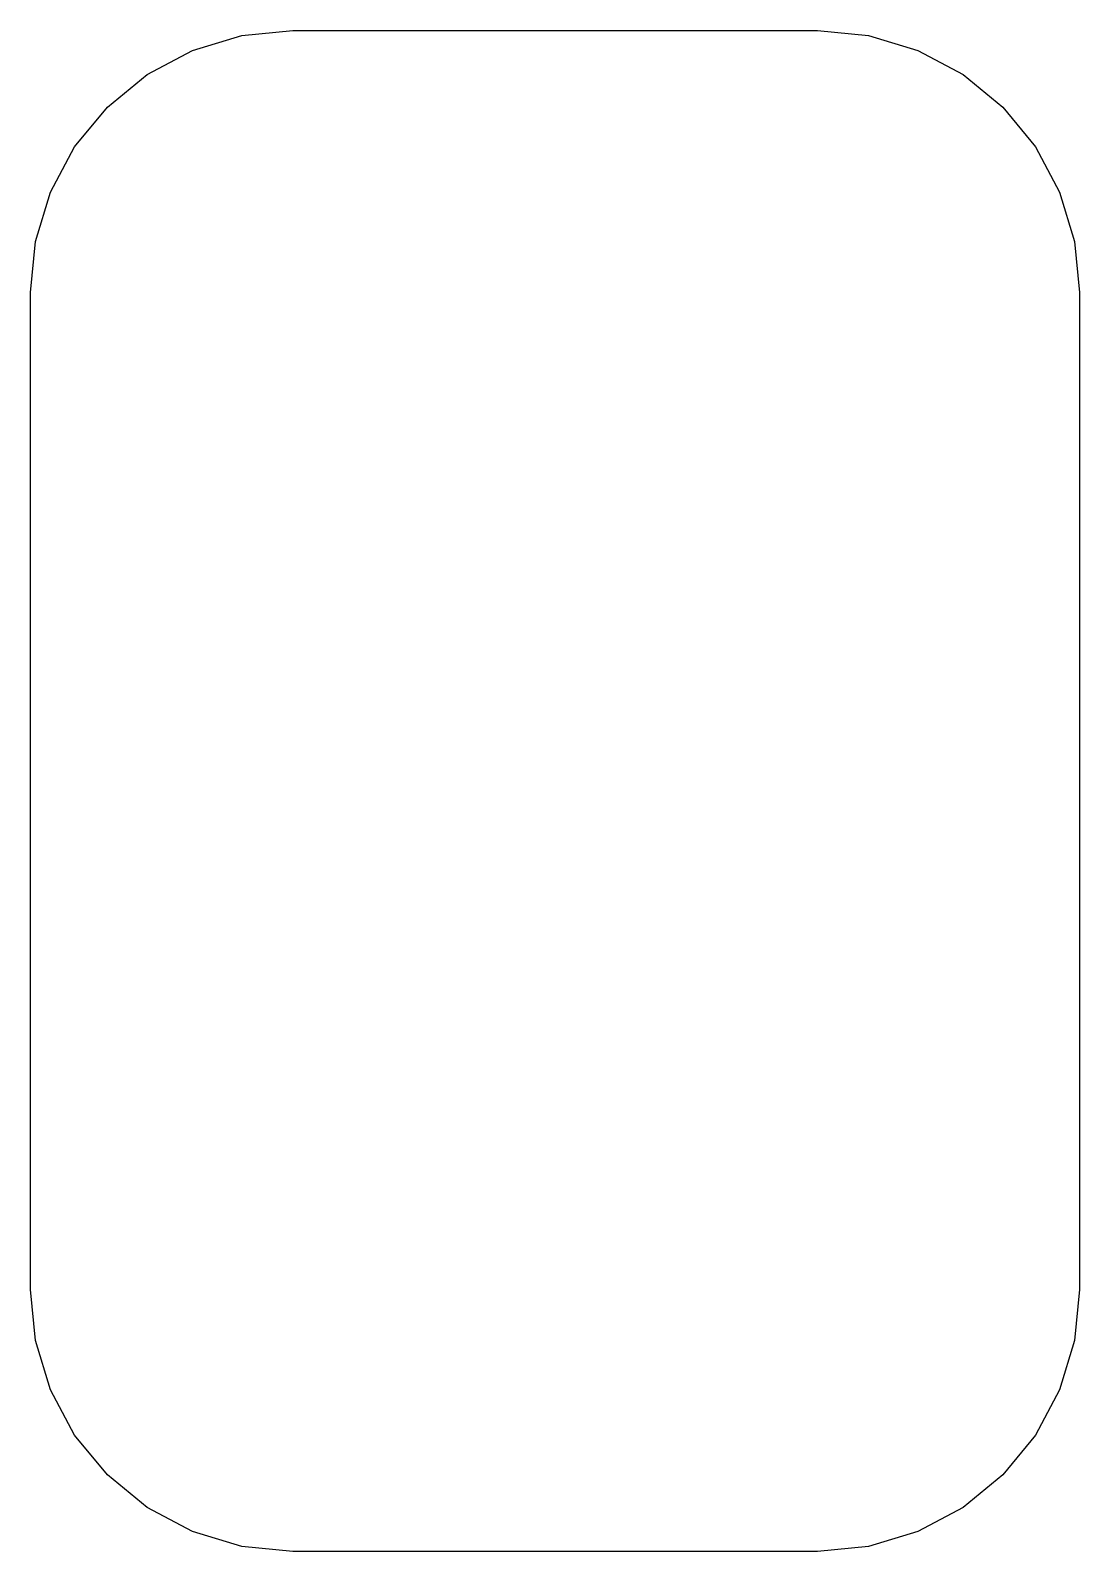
# Model space of a CAD drawing. Extents: x -21.7 to 6.2, y -6.5 to -0.8.
# Drawn here: x 4.2829 to 4.3223, y -2.8685 to -2.8115 of the extents above; entities that cross this region are included whole.
import ezdxf

# ---------------------------------------------------------------- set-up
doc = ezdxf.new("R2010")
doc.units = 0
doc.header["$MEASUREMENT"] = 0
doc.layers.add('BLACK', color=7, linetype='Continuous')

msp = doc.modelspace()

# ---------------------------------------------------------------- linework, layer by layer
at = {"layer": 'BLACK', "linetype": 'Continuous'}
for p, q in [((4.28899, -2.81221), (4.29084, -2.81165)), ((4.29084, -2.81165), (4.29276, -2.81146)), ((4.29276, -2.81146), (4.31244, -2.81146)), ((4.31244, -2.81146), (4.31436, -2.81165)), ((4.31436, -2.81165), (4.31621, -2.81221)), ((4.28729, -2.81312), (4.28899, -2.81221)), ((4.31621, -2.81221), (4.31791, -2.81312)), ((4.2858, -2.81434), (4.28729, -2.81312)), ((4.31791, -2.81312), (4.3194, -2.81434)), ((4.28457, -2.81583), (4.2858, -2.81434)), ((4.3194, -2.81434), (4.32062, -2.81583)), ((4.28366, -2.81753), (4.28457, -2.81583)), ((4.32062, -2.81583), (4.32153, -2.81753)), ((4.2831, -2.81938), (4.28366, -2.81753)), ((4.32153, -2.81753), (4.32209, -2.81938)), ((4.28291, -2.8213), (4.2831, -2.81938)), ((4.32209, -2.81938), (4.32228, -2.8213)), ((4.28291, -2.8587), (4.28291, -2.8213)), ((4.32228, -2.8213), (4.32228, -2.8587)), ((4.2831, -2.86062), (4.28291, -2.8587)), ((4.32228, -2.8587), (4.32209, -2.86062)), ((4.28366, -2.86247), (4.2831, -2.86062)), ((4.32209, -2.86062), (4.32153, -2.86247)), ((4.28457, -2.86417), (4.28366, -2.86247)), ((4.32153, -2.86247), (4.32062, -2.86417)), ((4.2858, -2.86566), (4.28457, -2.86417)), ((4.32062, -2.86417), (4.3194, -2.86566)), ((4.28729, -2.86688), (4.2858, -2.86566)), ((4.3194, -2.86566), (4.31791, -2.86688)), ((4.28899, -2.86779), (4.28729, -2.86688)), ((4.31791, -2.86688), (4.31621, -2.86779)), ((4.29084, -2.86835), (4.28899, -2.86779)), ((4.31621, -2.86779), (4.31436, -2.86835)), ((4.29276, -2.86854), (4.29084, -2.86835)), ((4.31244, -2.86854), (4.29276, -2.86854)), ((4.31436, -2.86835), (4.31244, -2.86854))]:
    msp.add_line(p, q, dxfattribs=at)

doc.saveas('drawing.dxf')
